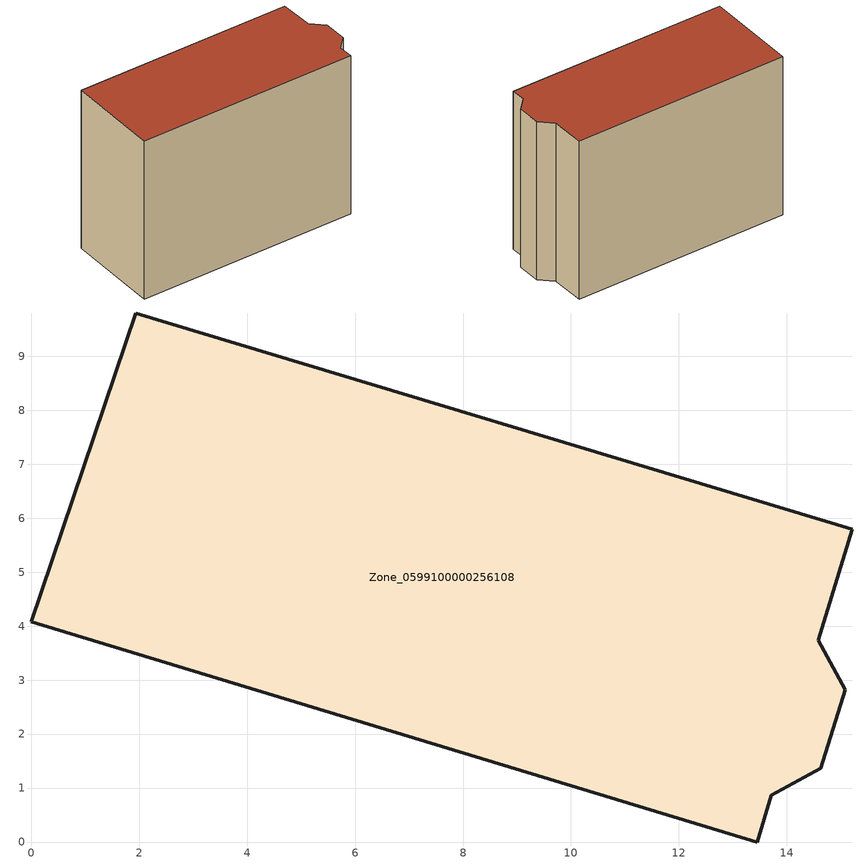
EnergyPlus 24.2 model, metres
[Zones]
Zone_0599100000256108
 floor ground (C_G): 13.71,0.87 13.45,0 0,4.08 1.94,9.8 15.21,5.8 14.58,3.74 15.08,2.82 14.63,1.37 z0
 wall outside (C_F): 15.21,5.8 1.94,9.8 0,4.08 13.45,0 13.71,0.87 14.63,1.37 15.08,2.82 14.58,3.74 15.21,5.8 z0:10.42
 roof outside (C_R): 1.94,9.8 0,4.08 13.45,0 13.71,0.87 14.63,1.37 15.08,2.82 14.58,3.74 15.21,5.8 z10.42
[BUILDING]
Pand.0599100000256108: North Axis=0; Terrain=City; Loads Convergence Tolerance Value=0.04; Temperature Convergence Tolerance Value=0.4; Solar Distribution=FullExterior; Maximum Number of Warmup Days=25; Minimum Number of Warmup Days=1
[Site:Location]
Rotterdam.The.Hague.AP_ZH_NLD Design_Conditions: Latitude=51.96; Longitude=4.45; Time Zone=1; Elevation=-4.5
[SITE:GROUNDTEMPERATURE:BUILDINGSURFACE]
18, 18, 18, 18, 18, 18, 18, 18, 18, 18, 18, 18
[MATERIAL] Thermal Absorptance=0.9; Solar Absorptance=0.7; Visible Absorptance=0.7
Name | Roughness | Thickness | Conductivity | Density | Specific Heat
G.TI.1946 | MediumSmooth | 0.15 | 1 | 540 | 1210
F.TI.1946 | Rough | 0.3 | 0.857143 | 1920 | 840
R.TI.1946 | MediumRough | 0.2 | 0.1 | 1500 | 1000
[CONSTRUCTION]
C_G: G.TI.1946
C_F: F.TI.1946
C_R: R.TI.1946
[ZONE]
Zone_0599100000256108: Type=1; Multiplier=1; Ceiling Height=Autocalculate; Volume=Autocalculate; Floor Area=autocalculate; Part of Total Floor Area=Yes
[ZONEINFILTRATION:DESIGNFLOWRATE]
Infil_Zone_0599100000256108: Zone or ZoneList or Space or SpaceList=Zone_0599100000256108; Schedule=AlwaysOn; Design Flow Rate Calculation Method=Flow/Area; Flow Rate per Floor Area=0.003; Constant Term Coefficient=1; Temperature Term Coefficient=0; Velocity Term Coefficient=0; Velocity Squared Term Coefficient=0
[HVACTEMPLATE:ZONE:IDEALLOADSAIRSYSTEM]
Zone_0599100000256108: Maximum Heating Supply Air Temperature=50; Minimum Cooling Supply Air Temperature=13; Maximum Heating Supply Air Humidity Ratio=0.0156; Minimum Cooling Supply Air Humidity Ratio=0.0077; Heating Limit=NoLimit; Cooling Limit=NoLimit; Dehumidification Control Type=ConstantSensibleHeatRatio; Cooling Sensible Heat Ratio=0.7; Dehumidification Setpoint=60; Humidification Control Type=None; Humidification Setpoint=30; Outdoor Air Method=None; Outdoor Air Flow Rate per Person=0.00944; Outdoor Air Flow Rate per Zone Floor Area=0; Outdoor Air Flow Rate per Zone=0; Demand Controlled Ventilation Type=None; Outdoor Air Economizer Type=NoEconomizer; Heat Recovery Type=None; Sensible Heat Recovery Effectiveness=0.7; Latent Heat Recovery Effectiveness=0.65
[ZONECONTROL:THERMOSTAT]
ThermostatControl_Zone_0599100000256108: Zone or ZoneList=Zone_0599100000256108; Control Type Schedule=DualSetpointControlType; Control 1=Thermostat_Zone_0599100000256108; Temperature Difference Between Cutout And Setpoint=0
[THERMOSTATSETPOINT:DUALSETPOINT]
Thermostat_Zone_0599100000256108: Heating Setpoint Temperature Schedule=HeatingSetpoint_Zone_0599100000256108; Cooling Setpoint Temperature Schedule=CoolingSetpoint_Zone_0599100000256108
[SCHEDULE:COMPACT]
HeatingSetpoint_Zone_0599100000256108: Through: 12/31, For: AllDays, Until: 24:00, 21
CoolingSetpoint_Zone_0599100000256108: Through: 12/31, For: AllDays, Until: 24:00, 24
DualSetpointControlType: Through: 12/31, For: AllDays, Until: 24:00, 4
AlwaysOn: Through: 12/31, For: AllDays, Until: 24:00, 1
